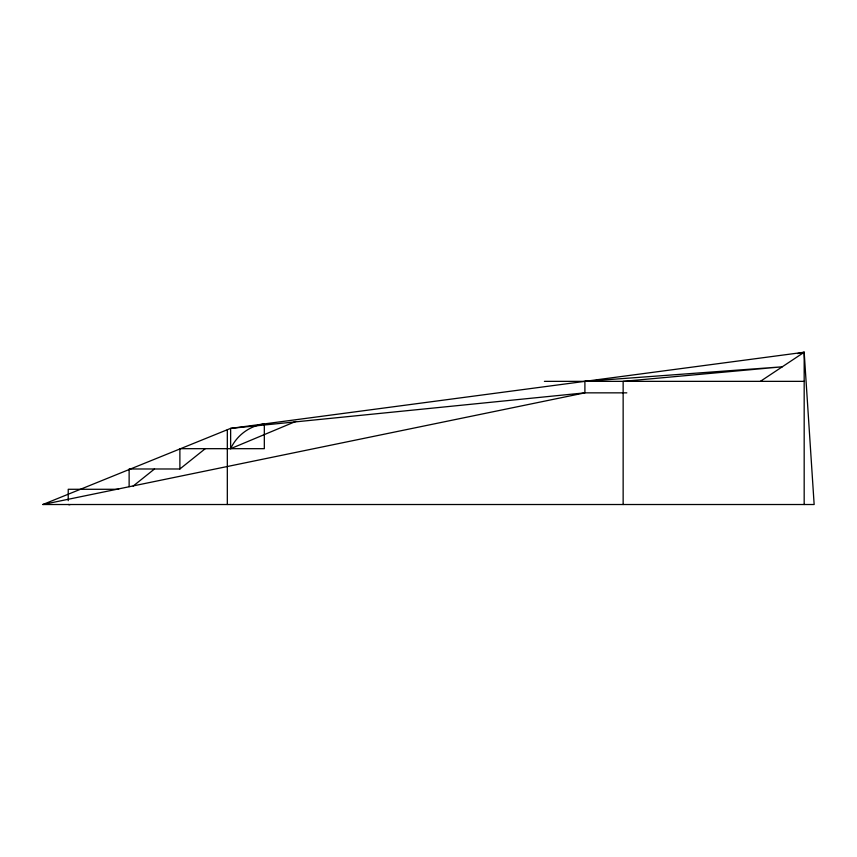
<?xml version="1.0" encoding="UTF-8"?>
<svg xmlns="http://www.w3.org/2000/svg" width="857" height="857" viewBox="0 0 857 857"><rect width="100%" height="100%" fill="white"/><g stroke="black" fill="none" stroke-linecap="round" stroke-linejoin="round"><path stroke-width="1.29" d="M133.189 486.037L154.506 468.983M129.128 486.658L129.128 468.983L179.884 468.983L205.262 448.682M760.373 381.354L804.177 352.248L814.15 504.516L42.85 504.516L230.64 428.382L804.177 352.248L804.177 504.516M626.821 392.849L584.903 392.849L230.64 428.382L230.64 448.682L295.708 421.462M42.85 504.516L584.903 392.849L584.903 381.354L782.28 366.807L623.146 381.354L623.146 504.516M797.621 353.598L804.177 352.248M544.409 381.354L804.177 381.354M118.609 489.283L68.228 489.283L68.228 500.659M68.228 504.516L69.835 504.752M227.319 429.732L227.319 504.516M179.884 468.983L179.884 448.682L264.32 448.682L264.32 423.915A43.418 43.418 0 0 0 230.64 448.682"/></g></svg>
